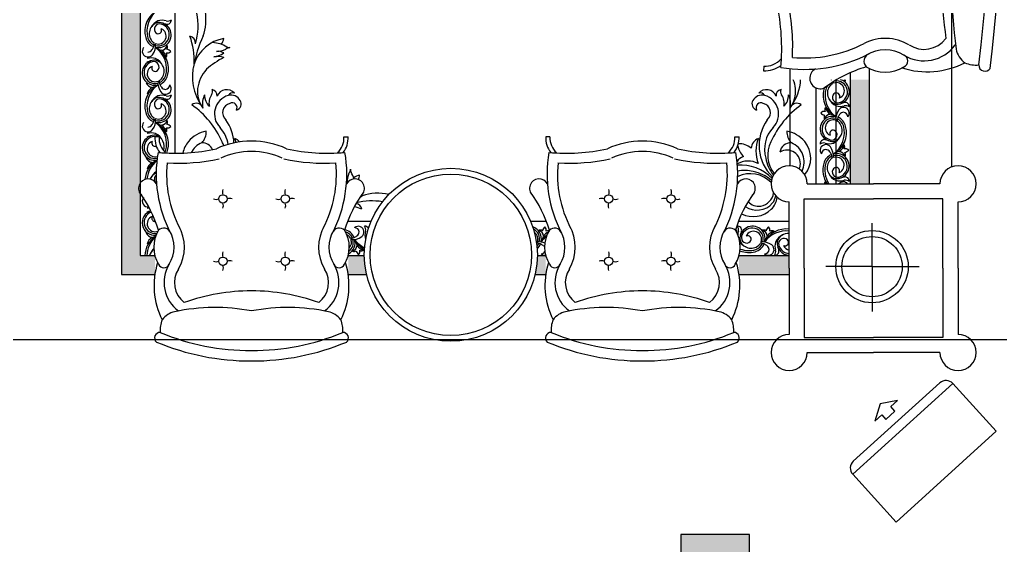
# Model space of a CAD drawing. Extents: x 26028 to 151035, y 9392 to 39655.
# Drawn here: x 49474 to 52896, y 19474 to 21309 of the extents above; entities that cross this region are included whole.
import ezdxf

# ---------------------------------------------------------------- set-up
doc = ezdxf.new("R2010")
doc.units = 0
doc.header["$MEASUREMENT"] = 0
doc.linetypes.add('$0$DOTE', pattern=[2.42, 2, -0.2, 0.02, -0.2])
for name, color, linetype in [('$0$A-DOTE', 1, '$0$DOTE'), ('$0$A-家具', 251, 'Continuous'), ('$0$A-空调燃气专业设备', 210, 'Continuous'), ('$0$ROOF', 4, 'Continuous'), ('$0$S-COLU', 4, 'Continuous')]:
    doc.layers.add(name, color=color, linetype=linetype)
doc.layers.add('$0$COLU-HATCH', color=251, linetype='Continuous', lineweight=25)

# ---------------------------------------------------------------- blocks, each defined once
blk = doc.blocks.new('$0$DD')
at = {"layer": '$0$A-家具'}
h = blk.add_hatch(dxfattribs=at)
h.set_pattern_fill('AR-SAND,_O', color=256, scale=50, angle=90, double=1)
h.set_pattern_definition([(52.5, (2304191.69, -570659.85), (96.34119, -3.14967), [0, -76, 0, -85, 0, -81.25]), (82.5, (2304191.69, -570659.85), (141.1073, 88.48884), [0, -41, 0, -68.5, 0, -26.25]), (122.5, (2304191.69, -570721.35), (0.28295, 155.70709), [0, -25, 0, -90, 0, -117.5]), (132.5, (2304191.69, -570721.35), (43.88378, 150.30633), [0, -12.5, 0, -59, 0, -67.5])])
h.paths.add_polyline_path([(2253212.5, -503931.1), (2253212.5, -503679.6), (2253161.5, -503679.6), (2253161.5, -503614.6), (2253277.5, -503614.6), (2253277.5, -507290.2), (2252802.8, -507290.2), (2252802.8, -507225.2), (2253212.5, -507225.2)])
h.paths.add_polyline_path([(2251225.2, -507225.2), (2251225.2, -507290.2), (2250962.8, -507290.2), (2250962.8, -507225.2)])
h.paths.add_polyline_path([(2250684.8, -506625.3), (2250749.8, -506625.3), (2250749.8, -506986.4), (2250684.8, -506986.4)])
h.paths.add_polyline_path([(2250684.8, -503928.8), (2250749.8, -503928.8), (2250749.8, -504289.8), (2250684.8, -504289.8)])
h.paths.add_polyline_path([(2250962.8, -503679.6), (2250962.8, -503614.6), (2251136.5, -503614.6), (2251136.5, -503679.6)])
h.paths.add_polyline_path([(2251806.6, -503614.6), (2251843.4, -503614.6), (2251835.7, -503679.6), (2251806.6, -503679.6)])
h.paths.add_polyline_path([(2252435.6, -503679.6), (2252427.9, -503614.6), (2252491.4, -503614.6), (2252491.4, -503679.6)])
for p, q in [((2250440.3, -503343.6), (2250670.2, -503343.6)), ((2250900.1, -503343.6), (2250670.2, -503343.6)), ((2250429.9, -503395.8), (2250670.2, -503395.8)), ((2250429.9, -503636.2), (2250429.9, -503395.8)), ((2250910.6, -503395.8), (2250670.2, -503395.8)), ((2250910.6, -503636.2), (2250910.6, -503395.8)), ((2250377.6, -503636.2), (2250377.6, -503406.3)), ((2250962.8, -503636.2), (2250962.8, -503406.3)), ((2250675.4, -503641.4), (2250675.4, -503486.2)), ((2250377.6, -503636.2), (2250377.6, -503866.1)), ((2250429.9, -503636.2), (2250429.9, -503876.5)), ((2250675.4, -503641.4), (2250511.9, -503641.4)), ((2250675.4, -503641.4), (2250675.4, -503792.7)), ((2250675.4, -503641.4), (2250835.2, -503641.4)), ((2250910.6, -503636.2), (2250910.6, -503876.5)), ((2250962.8, -503636.2), (2250962.8, -503866.1)), ((2253212.5, -503931.1), (2253212.5, -503679.6)), ((2250429.9, -503876.5), (2250670.2, -503876.5)), ((2250910.6, -503876.5), (2250670.2, -503876.5)), ((2250440.3, -503928.8), (2250670.2, -503928.8)), ((2250900.1, -503928.8), (2250670.2, -503928.8)), ((2251151, -504091.1), (2251136.6, -504091.9)), ((2251792.1, -504091.1), (2251806.4, -504091.9)), ((2252505.9, -504091.1), (2252491.5, -504091.9)), ((2253147, -504091.1), (2253161.4, -504091.9)), ((2253102, -504202.4), (2253102, -504202.4)), ((2253102, -504206.2), (2253102, -504206.2)), ((2251050.9, -504336.4), (2251051.7, -504320.6))]:
    blk.add_line(p, q, dxfattribs=at)
for points in [[(2251136.5, -503614.6), (2250962.8, -503614.6)], [(2251843.4, -503614.6), (2251806.6, -503614.6)], [(2252491.4, -503614.6), (2252427.9, -503614.6)], [(2252779.2, -507290.2), (2253277.5, -507290.2), (2253277.5, -503614.6), (2253161.5, -503614.6)], [(2251136.5, -503679.6), (2250962.8, -503679.6)], [(2251835.7, -503679.6), (2251806.6, -503679.6)], [(2252491.4, -503679.6), (2252435.6, -503679.6)], [(2253212.5, -503895.2), (2253212.5, -503679.6), (2253161.5, -503679.6)], [(2251138.4, -503799.6), (2250962.8, -503799.6)], [(2251859.5, -503799.6), (2251804.7, -503799.6)], [(2252493.3, -503799.6), (2252411.8, -503799.6)], [(2250684.8, -503928.8), (2250684.8, -504328.5)], [(2250749.8, -503928.8), (2250749.8, -504314.4)], [(2250799.4, -503928.8), (2250799.4, -504288.9)], [(2250869.8, -503928.8), (2250869.8, -504261.5)], [(2252785.5, -507225.2), (2253212.5, -507225.2), (2253212.5, -503931.1)], [(2250399.4, -503987.6), (2250399.4, -506927.6)], [(2250959.4, -503991.4), (2250959.4, -504328.1)], [(2252832, -507105.2), (2253092.5, -507105.2), (2253092.5, -504034.6)]]:
    blk.add_lwpolyline(points, dxfattribs=at)
for centre, radius in [((2252135.6, -503682.4), 300), ((2252135.6, -503682.4), 280), ((2250675.4, -503641.4), 125.4), ((2250675.4, -503641.4), 104.5), ((2251372.5, -503660.3), 14.4), ((2251588.5, -503660.3), 14.4), ((2252709.5, -503660.3), 14.4), ((2252925.5, -503660.3), 14.4), ((2251372.5, -503876.3), 14.4), ((2251588.5, -503876.3), 14.4), ((2252709.5, -503876.3), 14.4), ((2252925.5, -503876.3), 14.4)]:
    blk.add_circle(centre, radius, dxfattribs=at)
for centre, radius, start, end in [((2250377.6, -503343.6), 62.7, 0, 270), ((2250962.8, -503343.6), 62.7, 270, 180), ((2251469.3, -504165.6), 851.2, 89.8468, 112.6349), ((2251473.8, -504165.6), 851.2, 67.3651, 90.1532), ((2252824.2, -504165.6), 851.2, 89.8468, 112.6349), ((2252828.7, -504165.6), 851.2, 67.3651, 90.1532), ((2251469.3, -504165.6), 815.3, 89.8403, 112.6686), ((2251473.8, -504165.6), 815.3, 67.3314, 90.1597), ((2252824.2, -504165.6), 815.3, 89.8403, 112.6686), ((2252828.7, -504165.6), 815.3, 67.3314, 90.1597), ((2251154.7, -503394.1), 19.2, 132.5041, 271.1708), ((2251788.4, -503394.1), 19.2, 268.8292, 47.4959), ((2252509.6, -503394.1), 19.2, 132.5041, 271.1708), ((2253143.3, -503394.1), 19.2, 268.8292, 47.4959), ((2251249.3, -503420.9), 94.5, 175.4, 202.6708), ((2251693.8, -503420.9), 94.5, 337.3292, 4.6), ((2252604.2, -503420.9), 94.5, 175.4, 202.6708), ((2253048.7, -503420.9), 94.5, 337.3292, 4.6), ((2251394.2, -503575.8), 260.6, 152.9589, 197.747), ((2251219.9, -503414.5), 72, 216.5017, 258.0195), ((2251723.1, -503414.5), 72, 281.9805, 323.4983), ((2251548.9, -503575.8), 260.6, 342.253, 27.0411), ((2252749.1, -503575.8), 260.6, 152.9589, 197.747), ((2252574.9, -503414.5), 72, 216.5017, 258.0195), ((2253078.1, -503414.5), 72, 281.9805, 323.4983), ((2252903.8, -503575.8), 260.6, 342.253, 27.0411), ((2251289.2, -503586.1), 120.9, 125.5992, 211.6458), ((2251345.2, -502824.3), 675.4, 258.0195, 280.7826), ((2251597.9, -502824.3), 675.4, 259.2174, 281.9805), ((2251653.9, -503586.1), 120.9, 328.3542, 54.4008), ((2252644.1, -503586.1), 120.9, 125.5992, 211.6458), ((2252700.1, -502824.3), 675.4, 258.0195, 280.7826), ((2252952.8, -502824.3), 675.4, 259.2174, 281.9805), ((2253008.8, -503586.1), 120.9, 328.3542, 54.4008), ((2251290.4, -503586), 86.1, 127.003, 213.2846), ((2251471.5, -502862.5), 694.9, 250.4168, 270), ((2251471.5, -502862.5), 694.9, 270, 289.5832), ((2251652.6, -503586), 86.1, 326.7154, 52.997), ((2252645.4, -503586), 86.1, 127.003, 213.2846), ((2252826.5, -502862.5), 694.9, 250.4168, 270), ((2252826.5, -502862.5), 694.9, 270, 289.5832), ((2253007.5, -503586), 86.1, 326.7154, 52.997), ((2251167.9, -503657.2), 19.9, 22.6518, 157.3482), ((2251090.6, -503709.1), 148.4, 329.8537, 30.5102), ((2251348.7, -503636.9), 25.5, 339.3152, 20.6848), ((2251564.7, -503636.9), 25.5, 339.3152, 20.6848), ((2251852.5, -503709.1), 148.4, 149.4898, 210.1463), ((2251775.2, -503657.2), 19.9, 22.6518, 157.3482), ((2252522.8, -503657.2), 19.9, 22.6518, 157.3482), ((2252445.5, -503709.1), 148.4, 329.8537, 30.5102), ((2252733.3, -503636.9), 25.5, 159.3152, 200.6848), ((2252949.3, -503636.9), 25.5, 159.3152, 200.6848), ((2253207.4, -503709.1), 148.4, 149.4898, 210.1463), ((2253130.1, -503657.2), 19.9, 22.6518, 157.3482), ((2251246, -503709.1), 113.4, 148.3098, 211.3116), ((2251089.6, -503709.1), 113.4, 328.6884, 31.6902), ((2251349.1, -503684.1), 25.5, 69.3152, 110.6848), ((2251396.3, -503683.7), 25.5, 159.3152, 200.6848), ((2251395.9, -503636.4), 25.5, 249.3152, 290.6848), ((2251565.1, -503684.1), 25.5, 69.3152, 110.6848), ((2251612.3, -503683.7), 25.5, 159.3152, 200.6848), ((2251611.9, -503636.4), 25.5, 249.3152, 290.6848), ((2251853.4, -503709.1), 113.4, 148.3098, 211.3116), ((2251697.1, -503709.1), 113.4, 328.6884, 31.6902), ((2252600.9, -503709.1), 113.4, 148.3098, 211.3116), ((2252444.6, -503709.1), 113.4, 328.6884, 31.6902), ((2252686.1, -503636.4), 25.5, 249.3152, 290.6848), ((2252685.7, -503683.7), 25.5, 339.3152, 20.6848), ((2252732.9, -503684.1), 25.5, 69.3152, 110.6848), ((2252902.1, -503636.4), 25.5, 249.3152, 290.6848), ((2252901.7, -503683.7), 25.5, 339.3152, 20.6848), ((2252948.9, -503684.1), 25.5, 69.3152, 110.6848), ((2253208.4, -503709.1), 113.4, 148.3098, 211.3116), ((2253052, -503709.1), 113.4, 328.6884, 31.6902), ((2250960.7, -503724.3), 43.5, 355.254, 87.1595), ((2250961.5, -503725.4), 38.3, 15.2824, 88.0945), ((2250957.1, -503725.9), 27.7, 22.949, 78.1953), ((2251013.1, -503695.4), 15, 88.9369, 190.1395), ((2252641, -503227.1), 1708.9, 195.9971, 196.4205), ((2251033.6, -503693.8), 24.3, 146.4365, 190.7779), ((2250967.7, -503712.4), 44.3, 341.2016, 18.4522), ((2251035, -503700.8), 19.8, 49.9464, 233.9633), ((2251048.5, -503701.9), 16.3, 92.5928, 175.4679), ((2251049.6, -503700), 17.4, 181.8672, 235.3204), ((2251090.5, -503736.3), 44, 102.5996, 158.0856), ((2251090.7, -503737), 38.3, 108.8567, 156.4954), ((2251094.8, -503745.3), 39.9, 15.7063, 130.9074), ((2251102.9, -503788), 90.7, 70.7915, 105.7087), ((2251102.9, -503773.6), 83.2, 68.585, 105.356), ((2251810.2, -503700.8), 19.8, 49.9464, 99.1933), ((2251823.7, -503701.9), 16.3, 92.5928, 150.7976), ((2251824.8, -503700), 17.4, 214.3976, 235.3204), ((2251865.7, -503736.3), 44, 131.7292, 158.0856), ((2252394.9, -503788), 90.7, 35.1713, 64.0737), ((2252394.9, -503773.6), 83.2, 26.9938, 61.1408), ((2252443.8, -503709.6), 13.3, 59.4668, 122.9811), ((2252426.4, -503738.1), 41, 34.3403, 75.63), ((2252470.9, -503696), 20.4, 138.1707, 185.9314), ((2252438.1, -503701.4), 25.8, 10.565, 47.1474), ((2252485, -503718.5), 25.1, 110.6438, 172.0205), ((2252471.2, -503706.4), 12.4, 66.145, 128.3421), ((2252511.1, -503724.3), 43.5, 119.2347, 195.2667), ((2252511.9, -503725.4), 38.3, 128.0107, 195.0402), ((2252507.5, -503725.9), 27.7, 136.2148, 200.7526), ((2253112.9, -503677.5), 83.2, 303.5481, 358.5934), ((2253098.5, -503677.5), 90.7, 312.5515, 358.6758), ((2253144.9, -503684.9), 18.4, 353.7903, 16.6501), ((2253141.2, -503669.5), 39.9, 306.8468, 345.4188), ((2253130.8, -503667.7), 50, 313.6378, 334.0614), ((2250973.7, -503688.9), 83.2, 262.4644, 333.0062), ((2250973.7, -503674.4), 90.7, 263.0981, 324.8287), ((2250965.6, -503717.1), 39.9, 265.9348, 344.2937), ((2250977.3, -503726), 12.2, 63.9212, 222.1716), ((2250981, -503720.9), 18.4, 226.4769, 17.4818), ((2250963.8, -503706.7), 50, 295.7682, 336.4048), ((2251054.5, -503674.4), 52.7, 233.6696, 276.4022), ((2251103.4, -503762.7), 66.2, 147.0319, 166.6837), ((2251063.4, -503683.8), 38.6, 232.1977, 249.6501), ((2251089.9, -503738.1), 43.5, 164.7333, 4.746), ((2251063.1, -503686.9), 35.6, 248.3794, 268.9811), ((2251090.7, -503737), 38.3, 164.9598, 344.7176), ((2251086.3, -503736.5), 27.7, 159.2474, 337.051), ((2251086.3, -503736.5), 27.7, 129.4555, 149.545), ((2251106.5, -503736.4), 12.2, 137.8284, 296.0788), ((2251110.2, -503741.6), 18.4, 342.5182, 133.5231), ((2251093, -503755.8), 50, 34.8838, 64.2318), ((2251748.9, -503688.9), 83.2, 309.1573, 333.0062), ((2251748.9, -503674.4), 90.7, 307.5485, 324.8287), ((2251829.7, -503674.4), 52.7, 247.5379, 276.4022), ((2251878.6, -503762.7), 66.2, 147.0319, 166.6837), ((2251838.6, -503683.8), 38.6, 232.1977, 249.6501), ((2251865.1, -503738.1), 43.5, 164.7333, 252.3087), ((2251838.3, -503686.9), 35.6, 248.3794, 268.9811), ((2251865.9, -503737), 38.3, 164.9598, 244.0551), ((2251865.9, -503737), 38.3, 138.8485, 156.4954), ((2251861.5, -503736.5), 27.7, 159.2474, 235.0893), ((2251861.5, -503736.5), 27.7, 147.2789, 149.545), ((2252388.9, -503750), 44.3, 341.5478, 18.7984), ((2252475.7, -503788), 52.7, 83.5978, 126.3304), ((2252524.6, -503699.8), 66.2, 193.3163, 212.9681), ((2252484.6, -503778.6), 38.6, 110.3499, 127.8023), ((2252512.2, -503725.8), 44.6, 202.0853, 258.8877), ((2252484.3, -503775.5), 35.6, 91.0189, 111.6206), ((2252513.2, -503724.6), 39.8, 203.9503, 251.9393), ((2252512, -503722.7), 33.2, 211.279, 240.8153), ((2253186.4, -503807.4), 66.2, 103.1459, 114.5939), ((2253148.3, -503709.1), 41, 304.1698, 345.4596), ((2253167.7, -503767.8), 25.1, 20.4734, 81.8501), ((2251005.2, -503724.3), 41, 284.37, 325.6597), ((2251022.6, -503752.8), 13.3, 237.0189, 300.5332), ((2251049.7, -503766.4), 20.4, 174.0686, 221.8293), ((2251016.9, -503761.1), 25.8, 312.8526, 349.435), ((2251063.8, -503743.9), 25.1, 187.9795, 249.3562), ((2251050, -503756.1), 12.4, 231.6579, 293.855), ((2250750.1, -503650.1), 416, 323.1791, 343.5356), ((2251142.3, -503767), 15, 169.8605, 271.0631), ((2252770.2, -504235.4), 1708.9, 163.5795, 164.0029), ((2251162.8, -503768.6), 24.3, 169.2221, 213.5635), ((2251096.9, -503750), 44.3, 341.5478, 357.0557), ((2251585.3, -503962.4), 444.2, 152.6326, 189.7399), ((2251164.2, -503761.6), 19.8, 174.2507, 213.5937), ((2251166.9, -503749.9), 25.3, 225.3997, 341.0135), ((2251585.3, -503962.4), 408.2, 152.6326, 185.4349), ((2251357.7, -503962.4), 408.2, 354.5651, 27.3674), ((2251776.2, -503749.9), 25.3, 198.9865, 314.6003), ((2251357.7, -503962.4), 444.2, 350.2601, 27.3674), ((2252193, -503650.1), 416, 196.4644, 216.8209), ((2251797.8, -503752.8), 13.3, 258.9144, 300.5332), ((2251780.4, -503724.3), 41, 294.9966, 325.6597), ((2251824.9, -503766.4), 20.4, 174.0686, 221.8293), ((2251792.1, -503761.1), 25.8, 312.8526, 349.435), ((2251839, -503743.9), 25.1, 187.9795, 249.3562), ((2251825.2, -503756.1), 12.4, 231.6579, 293.855), ((2252434.3, -503767), 15, 209.3319, 271.0631), ((2252454.8, -503768.6), 24.3, 169.2221, 213.5635), ((2252456.2, -503761.6), 19.8, 126.0367, 310.0536), ((2252105, -503650.1), 416, 323.1791, 343.5356), ((2252470.8, -503762.4), 17.4, 124.6796, 178.1328), ((2252469.7, -503760.5), 16.3, 184.5321, 267.4072), ((2252940.3, -503962.4), 444.2, 152.6326, 189.7399), ((2252521.8, -503749.9), 25.3, 225.3997, 341.0135), ((2252940.3, -503962.4), 408.2, 152.6326, 185.4349), ((2252712.7, -503962.4), 408.2, 354.5651, 27.3674), ((2253131.1, -503749.9), 25.3, 198.9865, 314.6003), ((2252712.7, -503962.4), 444.2, 350.2601, 27.3674), ((2253547.9, -503650.1), 416, 196.4644, 216.8209), ((2253160.3, -503790.3), 27.7, 292.7786, 110.5822), ((2253160.7, -503794.7), 38.3, 289.0153, 98.7961), ((2253161.8, -503793.8), 43.5, 288.0535, 95.6017), ((2253160.1, -503810.5), 12.2, 333.7508, 94.4324), ((2251082.7, -503895.7), 80.1, 136.3009, 169.6885), ((2251074.2, -503908.9), 71.5, 55.3292, 139.26), ((2251087.4, -503905.5), 90.4, 63.497, 133.9121), ((2251348.7, -503852.9), 25.5, 339.3152, 20.6848), ((2251564.7, -503852.9), 25.5, 339.3152, 20.6848), ((2252529.7, -503600.1), 255.8, 250.4497, 256.6184), ((2252467.9, -503836.1), 24.3, 191.9143, 261.2348), ((2252733.3, -503852.9), 25.5, 159.3152, 200.6848), ((2252949.3, -503852.9), 25.5, 159.3152, 200.6848), ((2253654.1, -505475.7), 1708.9, 105.8267, 106.2501), ((2253173.7, -503800.9), 44.3, 278.3789, 288.2818), ((2250377.6, -503928.8), 62.7, 90, 0), ((2250962.8, -503928.8), 62.7, 180, 90), ((2251073.8, -503900.4), 65.9, 144.6139, 167.9924), ((2251070.3, -503904.6), 54, 99.5217, 171.8412), ((2251069, -503896.9), 46.2, 39.3079, 99.5217), ((2251349.1, -503900.1), 25.5, 69.3152, 110.6848), ((2251395.9, -503852.4), 25.5, 249.3152, 290.6848), ((2251565.1, -503900.1), 25.5, 69.3152, 110.6848), ((2251611.9, -503852.4), 25.5, 249.3152, 290.6848), ((2252407.6, -503652.8), 216.6, 260.6547, 284.7826), ((2252686.1, -503852.4), 25.5, 249.3152, 290.6848), ((2252732.9, -503900.1), 25.5, 69.3152, 110.6848), ((2252902.1, -503852.4), 25.5, 249.3152, 290.6848), ((2252948.9, -503900.1), 25.5, 69.3152, 110.6848), ((2253185.2, -503868.2), 19.8, 319.776, 98.3481), ((2251113.1, -503913.2), 33, 132.7962, 332.8256), ((2251396.3, -503899.7), 25.5, 159.3152, 200.6848), ((2251612.3, -503899.7), 25.5, 159.3152, 200.6848), ((2251829.9, -503913.2), 33, 207.1744, 47.2038), ((2252389.6, -503745.1), 151.2, 255.1852, 290.6717), ((2252468, -503913.2), 33, 132.7962, 332.8256), ((2252628, -504295.5), 448.8, 113.4717, 114.3426), ((2252685.7, -503899.7), 25.5, 339.3152, 20.6848), ((2252901.7, -503899.7), 25.5, 339.3152, 20.6848), ((2253184.9, -503913.2), 33, 207.1744, 47.2038), ((2250768.1, -503916.9), 24.3, 236.2661, 280.6075), ((2250769.6, -503937.5), 15, 178.7665, 279.969), ((2250798.4, -503990), 43.5, 85.0836, 285.0963), ((2250775.1, -503915.6), 19.8, 221.7628, 319.6202), ((2250786.5, -503982.9), 44.3, 71.0312, 108.2818), ((2250780.8, -503986.8), 50, 25.5978, 66.2344), ((2250791.2, -503985), 39.9, 318.9222, 74.1233), ((2250748.5, -503976.8), 90.7, 344.1209, 31.9503), ((2250763, -503976.8), 83.2, 344.4735, 35.2621), ((2250798.5, -503945.5), 41, 14.1996, 24.0714), ((2250827.1, -503928.1), 13.3, 326.8485, 358.6056), ((2251131.8, -503840.9), 152.9, 224.3809, 273.8983), ((2251111.1, -503840.7), 132.3, 229.0657, 259.7423), ((2251097.6, -503862.8), 101, 224.3459, 295.5971), ((2252582.4, -503981.3), 132.7, 163.4549, 170.162), ((2252569.3, -503914.9), 103.3, 197.5722, 211.581), ((2252394.2, -503927), 102.2, 338.1132, 356.7956), ((2252538.9, -503936.5), 42.8, 174.8836, 188.3012), ((2253112.9, -503937.6), 83.2, 299.8294, 355.393), ((2253098.5, -503937.5), 90.7, 308.0926, 354.6904), ((2253150.1, -503941.3), 12.2, 47.658, 62.5724), ((2253141.2, -503929.6), 39.9, 293.0229, 336.6396), ((2253144.9, -503944.9), 18.4, 310.3737, 43.3526), ((2250799.5, -503989.1), 38.3, 105.112, 284.8698), ((2250306.1, -502308.1), 1708.9, 285.8267, 286.2501), ((2250799.9, -503993.5), 27.7, 112.7786, 290.5822), ((2250800.2, -503973.3), 12.2, 153.7508, 312.0011), ((2250795, -503969.7), 18.4, 316.3065, 107.3114), ((2250978.6, -504017.8), 90.4, 140.6622, 219.7105), ((2250982.1, -504004.5), 71.5, 153.5345, 247.8214), ((2250977.8, -504000.6), 54, 158.3318, 170.4783), ((2250936, -504027.9), 101, 332.8201, 38.9964), ((2250913.9, -504041.4), 132.3, 10.2577, 38.3959), ((2250914.1, -504062.1), 152.9, 324.5899, 45.7421), ((2251117.6, -503863.8), 111.3, 254.2898, 282.2403), ((2252445.3, -503915.8), 43.3, 278.3146, 308.2134), ((2252464.8, -503977.1), 18.4, 351.9207, 26.2474), ((2252513.9, -503983.9), 31.2, 142.9896, 172.2771), ((2253130.8, -503927.7), 50, 301.3289, 334.0614), ((2253148.3, -503969.1), 41, 304.1698, 345.4596), ((2250799.9, -503993.5), 27.7, 300.2845, 320.374), ((2250799.5, -503989.1), 38.3, 293.3342, 340.9729), ((2250800.2, -503989.3), 44, 291.7439, 347.23), ((2250970.1, -503999.3), 46.2, 170.4783, 302.2131), ((2250955, -504041.6), 122.9, 338.8386, 20.1284), ((2251105.2, -503932.5), 75.3, 242.4481, 299.8474), ((2251110.7, -503987.5), 37.2, 286.1266, 331.0027), ((2251215.8, -504685.5), 685.5, 77.8816, 93.0774), ((2251727.3, -504685.5), 685.5, 86.9226, 102.1184), ((2252570.7, -504685.5), 685.5, 77.8816, 93.0774), ((2253082.2, -504685.5), 685.5, 86.9226, 102.1184), ((2253160.7, -504054.7), 38.3, 285.112, 100.8966), ((2253161.8, -504053.8), 43.5, 265.0836, 100.0829), ((2253186.4, -504067.5), 66.2, 103.1459, 118.5994), ((2253167.7, -504027.8), 25.1, 20.4734, 81.8501), ((2250775.2, -504062.9), 25.8, 100.3945, 136.977), ((2250770, -504030.1), 20.4, 228.0002, 275.7609), ((2250847.3, -504106.2), 83.2, 116.8233, 195.1856), ((2250780.3, -504029.8), 12.4, 155.9746, 218.1716), ((2250792.5, -504016), 25.1, 200.4734, 261.8501), ((2250783.5, -504057.2), 13.3, 149.2964, 212.8106), ((2250861.8, -504106.3), 90.7, 125.0009, 195.5382), ((2250812, -504074.7), 41, 124.1698, 165.4596), ((2250773.9, -503976.3), 66.2, 283.1459, 302.7977), ((2250862, -504025.5), 52.7, 173.4273, 216.1599), ((2250849.5, -504016.9), 35.6, 180.8484, 201.4501), ((2250852.6, -504016.6), 38.6, 200.1795, 217.6319), ((2250835.6, -504044.9), 19.8, 215.8663, 39.8831), ((2250836.4, -504030.3), 17.4, 214.5092, 267.9624), ((2250834.5, -504031.4), 16.3, 274.3617, 357.2368), ((2250957.7, -504033.5), 37.4, 266.055, 352.4718), ((2250937, -504048), 111.3, 317.1058, 15.7102), ((2251065.2, -504077), 77.5, 12.0832, 43.9037), ((2251218, -504087.4), 81.5, 142.0609, 183.1424), ((2251209.1, -504687), 652.3, 77.5266, 95.4175), ((2251218, -504087.4), 67.1, 131.3071, 183.1424), ((2251471.5, -503782.7), 294.1, 245.5914, 270), ((2251471.5, -503782.7), 258.1, 245.5914, 270), ((2251471.5, -503782.7), 258.1, 270, 294.4086), ((2251471.5, -503782.7), 294.1, 270, 294.4086), ((2251733.9, -504687), 652.3, 84.5825, 102.4734), ((2251725.1, -504087.4), 67.1, 356.8576, 48.6929), ((2251725.1, -504087.4), 81.5, 356.8576, 37.9391), ((2252572.9, -504087.4), 81.5, 142.0609, 183.1424), ((2252564.1, -504687), 652.3, 77.5266, 95.4175), ((2252572.9, -504087.4), 67.1, 131.3071, 183.1424), ((2252826.5, -503782.7), 294.1, 245.5914, 270), ((2252826.5, -503782.7), 258.1, 245.5914, 270), ((2252826.5, -503782.7), 258.1, 270, 294.4086), ((2252826.5, -503782.7), 294.1, 270, 294.4086), ((2253088.9, -504687), 652.3, 84.5825, 102.4734), ((2252996.4, -504033.5), 37.4, 201.475, 273.945), ((2252972, -504004.5), 71.5, 292.1786, 333.2021), ((2252975.5, -504017.8), 90.4, 320.2895, 348.9452), ((2253197.3, -504067), 83.2, 164.4735, 242.8358), ((2253160.1, -504054.5), 44, 154.286, 167.23), ((2253211.7, -504067.1), 90.7, 164.1209, 234.6582), ((2253080, -504087.4), 67.1, 356.8576, 48.6929), ((2253160.7, -504054.7), 38.3, 155.0358, 160.9729), ((2253169, -504058.9), 39.9, 159.1783, 254.1233), ((2253080, -504087.4), 81.5, 356.8576, 37.9391), ((2253160.3, -504050.3), 27.7, 292.7786, 106.0871), ((2250819, -504114.2), 39.9, 105.5358, 220.7369), ((2250829.5, -504116.1), 50, 113.4248, 154.0614), ((2250815.3, -504098.9), 18.4, 72.3477, 223.3526), ((2250811.8, -504119.2), 43.5, 254.5629, 94.5756), ((2250810.7, -504118.3), 38.3, 254.7894, 74.5471), ((2250823.7, -504112.2), 44.3, 71.3773, 108.6279), ((2251314.1, -502440.3), 1708.9, 253.409, 253.8325), ((2250842.5, -504046.3), 24.3, 259.0517, 303.393), ((2250840.9, -504066.9), 15, 259.6901, 0.8927), ((2250993.2, -504001.8), 111.9, 221.2314, 258.3036), ((2250746.7, -503952.8), 304.3, 304.9158, 336.5225), ((2250916.6, -504108.6), 54, 357.1589, 44.5671), ((2251054.9, -504048.7), 40, 291.4876, 355.0018), ((2251135.3, -504006.3), 61.2, 228.5373, 273.4242), ((2252899.1, -504048.7), 40, 218.922, 248.5124), ((2252999.1, -504041.6), 122.9, 194.2783, 201.1614), ((2253040, -504062.1), 152.9, 183.1095, 215.4101), ((2253017.1, -504048), 111.3, 189.0662, 222.8942), ((2253018.1, -504027.9), 101, 198.9208, 207.1799), ((2253207.4, -503952.8), 304.3, 203.4775, 235.0842), ((2253037.5, -504108.6), 54, 135.4329, 182.8411), ((2252960.9, -504001.8), 111.9, 281.6964, 318.7686), ((2253179.5, -504057), 50, 205.5978, 246.2344), ((2253160.1, -504070.5), 12.2, 333.7508, 107.8791), ((2250810.2, -504122.7), 27.7, 249.0769, 66.8806), ((2250810.1, -504102.5), 12.2, 227.658, 25.9084), ((2253133.2, -504115.7), 13.3, 146.8485, 210.3628), ((2253161.7, -504098.3), 41, 194.1996, 235.4893), ((2253211.5, -504147.9), 52.7, 143.4992, 185.914), ((2253173.7, -504060.9), 44.3, 251.0312, 288.2818), ((2253165.2, -504074.1), 18.4, 253.6006, 287.3114), ((2253185.2, -504128.3), 19.8, 319.776, 143.7928), ((2253654.1, -505735.7), 1708.9, 105.8267, 106.2501), ((2250810, -504118.6), 44, 192.4291, 247.9152), ((2250810.7, -504118.3), 38.3, 198.6863, 246.325), ((2250810.2, -504122.7), 27.7, 219.2851, 239.3746), ((2250748, -504154.3), 52.7, 323.4992, 6.2318), ((2250760.5, -504145.8), 35.6, 338.209, 358.8107), ((2251067, -504170.9), 67.6, 135.7609, 252.8909), ((2251060.7, -504175.5), 33.1, 131.6567, 255.7251), ((2252893.4, -504175.5), 33.1, 284.2749, 48.3433), ((2252887.1, -504170.9), 67.6, 287.1091, 44.2391), ((2253148.5, -504184.6), 43.5, 74.5629, 274.5756), ((2253119.5, -504142.7), 20.4, 83.8982, 131.6589), ((2253124.9, -504110), 25.8, 222.6821, 259.2646), ((2253149.6, -504185.5), 38.3, 74.7894, 254.5471), ((2253129.8, -504143.1), 12.4, 141.4875, 203.6846), ((2253141.9, -504157), 25.1, 97.8091, 159.1858), ((2253123.1, -504196.5), 66.2, 56.8615, 76.5132), ((2253199, -504156.4), 35.6, 158.209, 178.1167), ((2253149.6, -504185.5), 38.3, 18.6863, 66.325), ((2253202, -504156.7), 38.6, 142.0273, 159.4797), ((2253150.2, -504185.3), 44, 12.4291, 67.9152), ((2253185.9, -504142.9), 17.4, 91.6967, 145.15), ((2250774.3, -504174), 19.8, 139.776, 323.7928), ((2250775.5, -504160.5), 16.3, 182.4224, 265.2975), ((2250773.6, -504159.3), 17.4, 271.6967, 325.15), ((2250757.5, -504145.5), 38.6, 322.0273, 339.4797), ((2250762.2, -504235.2), 83.2, 344.4735, 62.8358), ((2250747.7, -504235.2), 90.7, 344.1209, 54.6582), ((2250836.4, -504105.7), 66.2, 236.8615, 256.5132), ((2250817.5, -504145.2), 25.1, 277.8091, 339.1858), ((2250797.7, -504203.9), 41, 14.1996, 55.4893), ((2250826.3, -504186.5), 13.3, 326.8485, 30.3628), ((2250840, -504159.5), 20.4, 263.8982, 311.6589), ((2250829.6, -504159.1), 12.4, 321.4875, 23.6846), ((2250834.5, -504192.2), 25.8, 42.6821, 79.2646), ((2251060.7, -504192.7), 16.9, 241.112, 28.8493), ((2251069.3, -504206.3), 22.6, 329.5265, 74.103), ((2252884.8, -504206.3), 22.6, 105.897, 210.4735), ((2252893.4, -504192.7), 16.9, 151.1507, 298.888), ((2253150, -504181.1), 27.7, 69.0769, 246.8806), ((2253098.5, -504197.5), 90.7, 305.0009, 15.5382), ((2253112.9, -504197.6), 83.2, 296.8233, 15.1856), ((2253141.2, -504189.6), 39.9, 285.5358, 40.7369), ((2253150, -504181.1), 27.7, 39.2851, 59.3746), ((2250767.4, -504175.3), 24.3, 236.2661, 280.6075), ((2250768.8, -504195.9), 15, 178.7665, 279.969), ((2250797.6, -504248.4), 43.5, 85.0836, 252.3253), ((2250798.7, -504247.5), 38.3, 105.112, 280.2769), ((2250305.4, -502566.5), 1708.9, 285.8267, 286.2501), ((2250785.7, -504241.3), 44.3, 71.0312, 108.2818), ((2250794.2, -504228.1), 18.4, 316.3065, 107.3114), ((2250780, -504245.2), 50, 25.5978, 66.2344), ((2250790.5, -504243.4), 39.9, 318.9222, 74.1233), ((2250936.5, -504184.7), 23.6, 228.3282, 343.0168), ((2251096.9, -504299.5), 174.2, 144.1007, 176.8208), ((2251043.7, -504250.8), 103.3, 145.0566, 184.5796), ((2251032.1, -504205.7), 74.4, 169.1013, 205.5199), ((2251020.8, -504237.2), 55.9, 134.6983, 180.5142), ((2251029.7, -504208.8), 49.5, 166.8355, 214.7522), ((2251056.1, -504198.5), 38, 256.3272, 329.5265), ((2252898, -504198.5), 38, 210.4735, 283.6728), ((2252924.4, -504208.8), 49.5, 325.2478, 13.1645), ((2252933.3, -504237.2), 55.9, 359.4858, 45.3017), ((2252922, -504205.7), 74.4, 334.4801, 10.8987), ((2253017.6, -504184.7), 23.6, 196.9832, 311.6718), ((2252910.4, -504250.8), 103.3, 355.4204, 34.9434), ((2252857.2, -504299.5), 174.2, 344.7934, 35.8993), ((2253150.1, -504201.3), 12.2, 47.658, 205.9084), ((2253144.9, -504204.9), 18.4, 252.3477, 43.3526), ((2253130.8, -504187.7), 50, 293.4248, 334.0614), ((2250799.2, -504251.9), 27.7, 112.7786, 290.5822), ((2250799.4, -504231.7), 12.2, 153.7508, 312.0011), ((2250973.1, -504248.1), 19.5, 336.6768, 34.7522), ((2250986, -504234), 22.4, 282.7402, 2.9231), ((2251041.6, -504219.4), 35.8, 201.9638, 318.7116), ((2251062.9, -504224.8), 19.1, 214.1127, 286.9064), ((2252912.5, -504219.4), 35.8, 221.2884, 338.0362), ((2252891.2, -504224.8), 19.1, 253.0936, 325.8873), ((2252968.1, -504234), 22.4, 177.0769, 257.2598), ((2252981, -504248.1), 19.5, 145.2478, 203.3232), ((2253119.3, -504237), 15, 79.6901, 180.8927), ((2253117.7, -504257.5), 24.3, 79.0517, 123.393), ((2253124.7, -504258.9), 19.8, 35.8663, 219.8831), ((2252646.2, -505863.5), 1708.9, 73.409, 73.8325), ((2253136.5, -504191.6), 44.3, 251.3773, 288.6279), ((2253098.2, -504278.4), 52.7, 353.4273, 36.1599), ((2253148.3, -504229.1), 41, 304.1698, 345.4596), ((2250565.8, -503895.4), 457.7, 286.4644, 306.8209), ((2250779.6, -504288.2), 12.4, 155.9746, 187.6923), ((2250791.7, -504274.4), 25.1, 200.4734, 218.0636), ((2250861.3, -504283.9), 52.7, 173.4273, 179.41), ((2250799.2, -504251.9), 27.7, 300.2845, 320.374), ((2250848.8, -504275.3), 35.6, 180.8484, 187.9233), ((2250851.8, -504275), 38.6, 200.1795, 202.6071), ((2250855.2, -504294.7), 36.3, 297.1744, 137.2038), ((2250798.7, -504247.5), 38.3, 329.2011, 340.9729), ((2250799.4, -504247.7), 44, 342.2024, 347.23), ((2251061.3, -504244.5), 121.4, 186.84, 201.9028), ((2252892.7, -504244.5), 121.4, 317.8854, 353.16), ((2253125.7, -504272.4), 16.3, 94.3617, 177.2368), ((2253160.1, -504314.5), 44, 111.7439, 167.23), ((2253123.9, -504273.5), 17.4, 34.5092, 87.9624), ((2253160.7, -504314.8), 38.3, 113.3342, 160.9729), ((2253107.7, -504287.2), 38.6, 20.1795, 37.6319), ((2253160.3, -504310.4), 27.7, 120.2845, 140.374), ((2253110.7, -504286.9), 35.6, 0.8484, 21.4501), ((2253186.4, -504327.5), 66.2, 103.1459, 122.7977), ((2253161.8, -504313.9), 43.5, 265.0836, 105.0963), ((2253160.3, -504310.4), 27.7, 292.7786, 110.5822), ((2253160.7, -504314.8), 38.3, 285.112, 104.8698), ((2253167.7, -504287.9), 25.1, 20.4734, 81.8501), ((2250284.2, -504340.4), 21.2, 358.8292, 146.7214), ((2250484.1, -504603.9), 286.6, 72.253, 117.0411), ((2250630.6, -504440.9), 124.7, 58.6884, 121.6902), ((2251046.8, -504410.1), 89.6, 86.8576, 127.9391), ((2253197.3, -504327.1), 83.2, 164.4735, 242.8358), ((2253211.7, -504327.1), 90.7, 164.1209, 234.6582), ((2253169, -504318.9), 39.9, 138.9222, 254.1233), ((2253165.2, -504334.2), 18.4, 136.3065, 287.3114), ((2253160.1, -504330.5), 12.2, 333.7508, 132.0011), ((2259718.4, -505457.5), 9519, 173.19061, 186.80939), ((2259718.4, -505457.5), 9479, 173.23506, 186.76494), ((2250313.7, -504444.5), 104, 67.3292, 94.6), ((2250306.7, -504412.2), 79.2, 11.9805, 53.4983), ((2250495.3, -504488.4), 133, 58.3542, 144.4008), ((2250573.6, -504355), 21.9, 112.6518, 247.3482), ((2250909.3, -504814.1), 488.6, 80.2601, 117.3674), ((2250675.6, -504353.9), 27.9, 288.9865, 44.6003), ((2251706.3, -504400.3), 717.6, 174.5825, 192.4734), ((2251046.8, -504410.1), 73.8, 86.8576, 138.6929), ((2252780.6, -504092.7), 308.7, 297.2942, 310.9199), ((2252899.6, -504302), 132.7, 279.838, 341.9198), ((2252585.4, -504256.4), 448.8, 335.6574, 350.0953), ((2253280.8, -504354.7), 255.8, 177.864, 199.5503), ((2253179.5, -504317.1), 50, 205.5978, 246.2344), ((2253654.1, -505995.7), 1708.9, 105.8267, 106.2501), ((2250630.6, -504268.9), 124.7, 238.3098, 301.3116), ((2250909.3, -504814.1), 449, 84.5651, 117.3674), ((2251640.7, -504408.4), 690.1, 176.5701, 193.6818), ((2252953.9, -504490.2), 102.2, 93.2044, 111.8868), ((2252942.3, -504311.8), 58.8, 250.0313, 284.8892), ((2252969.6, -504448.2), 80.5, 98.7392, 125.4347), ((2252944.4, -504345.5), 42.8, 239.932, 275.1164), ((2253119.5, -504402.7), 20.4, 83.8982, 131.6589), ((2253124.9, -504370), 25.8, 222.6821, 259.2646), ((2253133.2, -504375.7), 13.3, 146.8485, 210.3628), ((2253161.7, -504358.4), 41, 194.1996, 235.4893), ((2253211.5, -504407.9), 52.7, 143.4992, 185.914), ((2253173.7, -504320.9), 44.3, 251.0312, 288.2818), ((2253185.2, -504388.3), 19.8, 319.776, 143.7928), ((2253185.9, -504402.9), 17.4, 91.6967, 145.15), ((2247807.8, -504722.1), 2596.9, 357.1946, 7.2181), ((2250495.3, -504489.8), 94.7, 56.7154, 142.997), ((2250629.6, -504273.7), 159.5, 239.1224, 297.3546), ((2252897.1, -504370.5), 31.2, 277.7229, 307.0104), ((2252903.8, -504419.6), 18.4, 63.7526, 98.0793), ((2252966.1, -504315.1), 103.3, 238.419, 267.2071), ((2252965.1, -504439.1), 43.3, 141.7866, 171.6854), ((2253228.2, -504476.8), 216.6, 163.3267, 220.2827), ((2253044.8, -504416.5), 24.3, 175.4813, 258.0857), ((2253148.5, -504444.7), 43.5, 74.5629, 274.5756), ((2253149.6, -504445.6), 38.3, 74.7894, 254.5471), ((2253129.8, -504403.1), 12.4, 141.4875, 203.6846), ((2253141.9, -504417), 25.1, 97.8091, 159.1858), ((2253150, -504441.2), 27.7, 69.0769, 246.8806), ((2253123.1, -504456.5), 66.2, 56.8615, 76.5132), ((2253141.2, -504449.6), 39.9, 285.5358, 40.7369), ((2253199, -504416.4), 35.6, 158.209, 178.1167), ((2253150, -504441.2), 27.7, 39.2851, 59.3746), ((2253149.6, -504445.6), 38.3, 18.6863, 66.325), ((2253202, -504416.7), 38.6, 142.0273, 159.4797), ((2253150.2, -504445.3), 44, 12.4291, 67.9152), ((2244395.3, -505183.5), 6071, 3.57829, 7.10362), ((2253155.6, -504499.2), 171.3, 160.2845, 188.8591), ((2253150.1, -504461.3), 12.2, 47.658, 205.9084), ((2253144.9, -504464.9), 18.4, 252.3477, 43.3526), ((2253098.5, -504457.6), 90.7, 305.0009, 15.5382), ((2253112.9, -504457.6), 83.2, 296.8233, 15.1856), ((2253119.3, -504497), 15, 79.6901, 180.8927), ((2252646.2, -506123.6), 1708.9, 73.409, 73.8325), ((2253130.8, -504447.7), 50, 293.4248, 334.0614), ((2253117.7, -504517.5), 24.3, 79.0517, 123.393), ((2253136.5, -504451.7), 44.3, 251.3773, 288.6279)]:
    blk.add_arc(centre, radius, start, end, dxfattribs=at)
blk = doc.blocks.new('$0$空调柜机')
for p, q in [((0, 400), (-62.5, 362.5)), ((62.5, 362.5), (0, 400)), ((-62.5, 362.5), (-25, 362.5)), ((-25, 362.5), (-25, 337.5)), ((25, 362.5), (62.5, 362.5)), ((25, 337.5), (25, 362.5)), ((-25, 337.5), (25, 337.5)), ((237.5, 300), (-237.5, 300)), ((-275, 262.5), (-275, 0)), ((275, 262.5), (-275, 262.5)), ((275, 0), (275, 262.5)), ((-275, 0), (275, 0))]:
    blk.add_line(p, q)
for centre, start, end in [((-237.5, 262.5), 90, 180), ((237.5, 262.5), 0, 90)]:
    blk.add_arc(centre, 37.5, start, end)
blk = doc.blocks.new('$0$A$C081c4234')
at = {"layer": '$0$COLU-HATCH', "transparency": 33554687}
blk.add_hatch(color=256, dxfattribs=at).paths.add_polyline_path([(-1180, -12240), (-1180, -12000), (-1420, -12000), (-1420, -12240)], flags=0)
at = {"layer": '$0$S-COLU'}
blk.add_lwpolyline([(-1180, -12240), (-1180, -12000), (-1420, -12000), (-1420, -12240)], close=True, dxfattribs=at)

msp = doc.modelspace()

# ---------------------------------------------------------------- linework, layer by layer
at = {"layer": '$0$A-DOTE', "linetype": '$0$DOTE'}
msp.add_line((33374.4, 20192.1), (55233.5, 20192.1), dxfattribs=at)

# ---------------------------------------------------------------- block references
at = {"layer": '$0$A-家具', "xscale": 1.006632249482037, "yscale": 1.006632249482037, "zscale": 1.006632249482037, "rotation": 180}
msp.add_blockref('$0$DD', (2318051, -486535), dxfattribs=at)
at = {"layer": '$0$A-空调燃气专业设备', "xscale": 0.8576470588235294, "yscale": 0.8576470588235294, "zscale": 0.8576470588235294, "rotation": 42.18811428944396}
msp.add_blockref('$0$空调柜机', (52706.8, 19713.4), dxfattribs=at)
at = {"layer": '$0$ROOF'}
msp.add_blockref('$0$A$C081c4234', (53201.4, 31512.1), dxfattribs=at)

doc.saveas('drawing.dxf')
